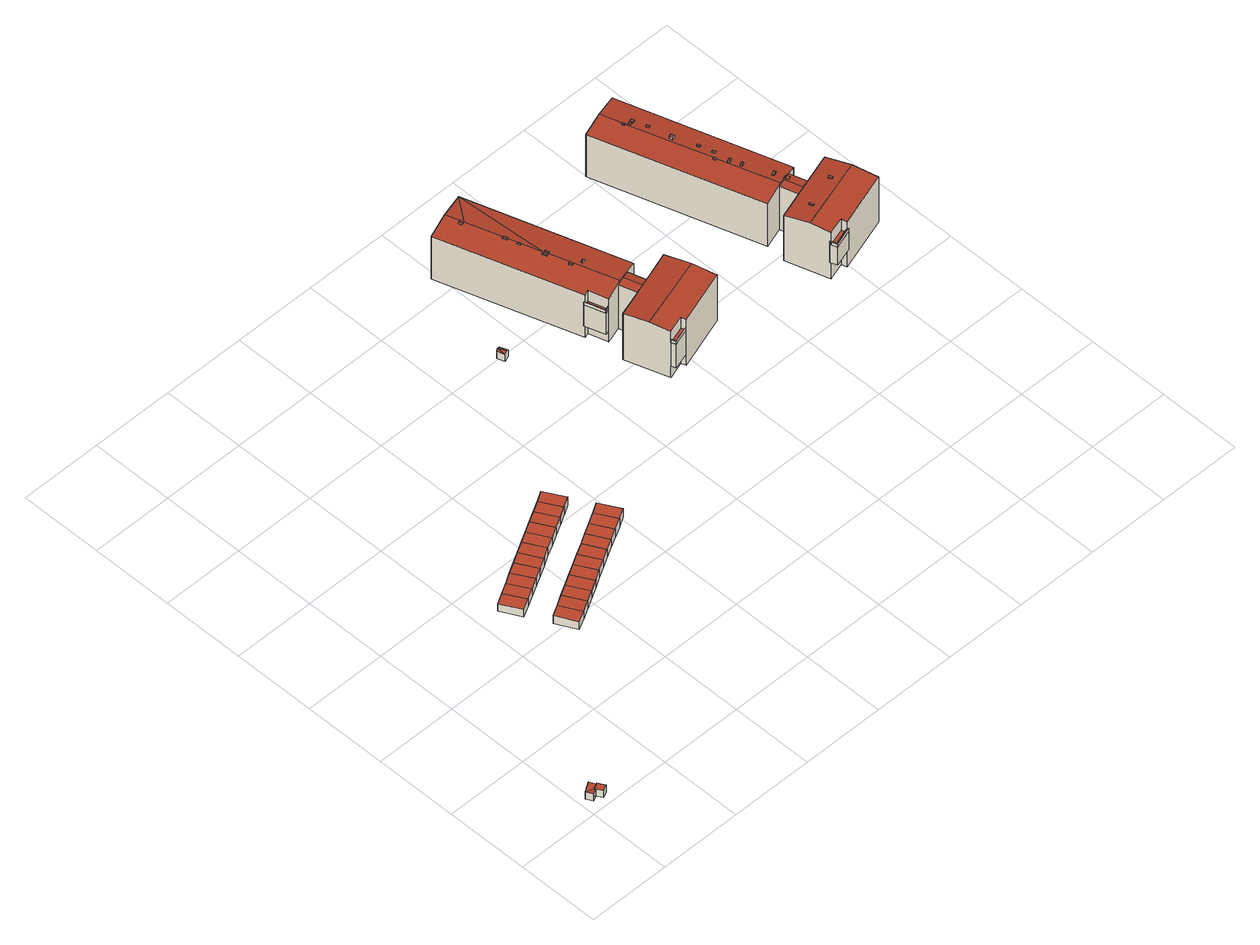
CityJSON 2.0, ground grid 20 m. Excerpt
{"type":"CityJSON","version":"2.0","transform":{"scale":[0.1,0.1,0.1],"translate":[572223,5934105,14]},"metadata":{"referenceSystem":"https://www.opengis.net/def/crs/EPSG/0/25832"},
"CityObjects":{
"building1":{"type":"Building","attributes":{"Grundfläche 2D":"4.871523","Grundhöhe NN":"16.090"},"geometry":[{"type":"Solid","lod":"3","boundaries":[[[[0,1,2,3,4]],[[0,4,5]],[[6,1,0,7]],[[8,9,4,3]],[[10,11,0,5]],[[9,10,5,4]],[[11,12,7,0]],[[12,13,6,7]],[[13,14,1,6]],[[14,15,2,1]],[[15,8,3,2]],[[10,9,8,15,14,13,12,11]]]],"semantics":{"surfaces":[{"type":"RoofSurface"},{"type":"WallSurface"},{"type":"GroundSurface"}],"values":[[0,0,0,1,1,1,1,1,1,1,1,2]]}}]},
"building2":{"type":"Building","attributes":{"Grundfläche 2D":"2.976945","Grundhöhe NN":"16.222"},"geometry":[{"type":"Solid","lod":"3","boundaries":[[[[16,17,18,19,20]],[[18,17,21,22]],[[19,18,22,23]],[[24,16,20,19,23,25]],[[17,16,24,21]],[[23,22,21,24,25]]]],"semantics":{"surfaces":[{"type":"RoofSurface"},{"type":"WallSurface"},{"type":"GroundSurface"}],"values":[[0,1,1,1,1,2]]}}]},
"building3":{"type":"Building","attributes":{"Grundfläche 2D":"15.807301","Grundhöhe NN":"15.978"},"geometry":[{"type":"Solid","lod":"3","boundaries":[[[[26,27,28,29]],[[30,31,29,28]],[[31,32,26,29]],[[32,33,27,26]],[[33,30,28,27]],[[33,32,31,30]]]],"semantics":{"surfaces":[{"type":"RoofSurface"},{"type":"WallSurface"},{"type":"GroundSurface"}],"values":[[0,1,1,1,1,2]]}}]},
"building4":{"type":"Building","attributes":{"Grundfläche 2D":"15.794116","Grundhöhe NN":"15.868"},"geometry":[{"type":"Solid","lod":"3","boundaries":[[[[34,35,36,37]],[[38,39,37,36]],[[39,40,34,37]],[[40,41,35,34]],[[41,38,36,35]],[[39,38,41,40]]]],"semantics":{"surfaces":[{"type":"RoofSurface"},{"type":"WallSurface"},{"type":"GroundSurface"}],"values":[[0,1,1,1,1,2]]}}]},
"building5":{"type":"Building","attributes":{"Grundfläche 2D":"15.878991","Grundhöhe NN":"15.963"},"geometry":[{"type":"Solid","lod":"3","boundaries":[[[[42,27,26,43]],[[32,44,43,26]],[[44,45,42,43]],[[45,33,27,42]],[[33,32,26,27]],[[33,45,44,32]]]],"semantics":{"surfaces":[{"type":"RoofSurface"},{"type":"WallSurface"},{"type":"GroundSurface"}],"values":[[0,1,1,1,1,2]]}}]},
"building6":{"type":"Building","attributes":{"Grundfläche 2D":"15.696627","Grundhöhe NN":"15.847"},"geometry":[{"type":"Solid","lod":"3","boundaries":[[[[46,47,34,37]],[[48,49,37,34]],[[49,50,46,37]],[[50,51,47,46]],[[51,48,34,47]],[[49,48,51,50]]]],"semantics":{"surfaces":[{"type":"RoofSurface"},{"type":"WallSurface"},{"type":"GroundSurface"}],"values":[[0,1,1,1,1,2]]}}]},
"building7":{"type":"Building","attributes":{"Grundfläche 2D":"15.743905","Grundhöhe NN":"15.937"},"geometry":[{"type":"Solid","lod":"3","boundaries":[[[[52,53,42,43]],[[54,55,43,42]],[[55,56,52,43]],[[56,57,53,52]],[[57,54,42,53]],[[57,56,55,54]]]],"semantics":{"surfaces":[{"type":"RoofSurface"},{"type":"WallSurface"},{"type":"GroundSurface"}],"values":[[0,1,1,1,1,2]]}}]},
"building8":{"type":"Building","attributes":{"Grundfläche 2D":"15.745372","Grundhöhe NN":"15.863"},"geometry":[{"type":"Solid","lod":"3","boundaries":[[[[58,59,47,46]],[[60,61,46,47]],[[61,62,58,46]],[[62,63,59,58]],[[63,60,47,59]],[[63,62,61,60]]]],"semantics":{"surfaces":[{"type":"RoofSurface"},{"type":"WallSurface"},{"type":"GroundSurface"}],"values":[[0,1,1,1,1,2]]}}]},
"building9":{"type":"Building","attributes":{"Grundfläche 2D":"15.731586","Grundhöhe NN":"15.902"},"geometry":[{"type":"Solid","lod":"3","boundaries":[[[[64,53,52,65]],[[56,66,65,52]],[[66,67,64,65]],[[67,57,53,64]],[[57,56,52,53]],[[57,67,66,56]]]],"semantics":{"surfaces":[{"type":"RoofSurface"},{"type":"WallSurface"},{"type":"GroundSurface"}],"values":[[0,1,1,1,1,2]]}}]},
"building10":{"type":"Building","attributes":{"Grundfläche 2D":"15.864813","Grundhöhe NN":"15.927"},"geometry":[{"type":"Solid","lod":"3","boundaries":[[[[68,59,58,69]],[[62,70,69,58]],[[70,71,68,69]],[[71,63,59,68]],[[63,62,58,59]],[[63,71,70,62]]]],"semantics":{"surfaces":[{"type":"RoofSurface"},{"type":"WallSurface"},{"type":"GroundSurface"}],"values":[[0,1,1,1,1,2]]}}]},
"building11":{"type":"Building","attributes":{"Grundfläche 2D":"15.743905","Grundhöhe NN":"15.870"},"geometry":[{"type":"Solid","lod":"3","boundaries":[[[[72,73,64,65]],[[67,66,65,64]],[[66,74,72,65]],[[74,75,73,72]],[[75,67,64,73]],[[75,74,66,67]]]],"semantics":{"surfaces":[{"type":"RoofSurface"},{"type":"WallSurface"},{"type":"GroundSurface"}],"values":[[0,1,1,1,1,2]]}}]},
"building12":{"type":"Building","attributes":{"Grundfläche 2D":"15.631032","Grundhöhe NN":"15.855"},"geometry":[{"type":"Solid","lod":"3","boundaries":[[[[76,77,68,69]],[[71,70,69,68]],[[70,78,76,69]],[[78,79,77,76]],[[79,71,68,77]],[[79,78,70,71]]]],"semantics":{"surfaces":[{"type":"RoofSurface"},{"type":"WallSurface"},{"type":"GroundSurface"}],"values":[[0,1,1,1,1,2]]}}]},
"building13":{"type":"Building","attributes":{"Grundfläche 2D":"16.020297","Grundhöhe NN":"15.840"},"geometry":[{"type":"Solid","lod":"3","boundaries":[[[[80,73,72,81]],[[82,83,81,72]],[[83,84,80,81]],[[84,85,73,80]],[[85,82,72,73]],[[85,84,83,82]]]],"semantics":{"surfaces":[{"type":"RoofSurface"},{"type":"WallSurface"},{"type":"GroundSurface"}],"values":[[0,1,1,1,1,2]]}}]},
"building14":{"type":"Building","attributes":{"Grundfläche 2D":"15.812701","Grundhöhe NN":"15.863"},"geometry":[{"type":"Solid","lod":"3","boundaries":[[[[86,77,76,87]],[[78,88,87,76]],[[88,89,86,87]],[[89,79,77,86]],[[79,78,76,77]],[[79,89,88,78]]]],"semantics":{"surfaces":[{"type":"RoofSurface"},{"type":"WallSurface"},{"type":"GroundSurface"}],"values":[[0,1,1,1,1,2]]}}]},
"building15":{"type":"Building","attributes":{"Grundfläche 2D":"15.706948","Grundhöhe NN":"15.842"},"geometry":[{"type":"Solid","lod":"3","boundaries":[[[[90,91,80,81]],[[84,83,81,80]],[[83,92,90,81]],[[92,93,91,90]],[[93,84,80,91]],[[93,92,83,84]]]],"semantics":{"surfaces":[{"type":"RoofSurface"},{"type":"WallSurface"},{"type":"GroundSurface"}],"values":[[0,1,1,1,1,2]]}}]},
"building16":{"type":"Building","attributes":{"Grundfläche 2D":"15.823259","Grundhöhe NN":"15.910"},"geometry":[{"type":"Solid","lod":"3","boundaries":[[[[94,95,86,87]],[[89,88,87,86]],[[88,96,94,87]],[[96,97,95,94]],[[97,89,86,95]],[[97,96,88,89]]]],"semantics":{"surfaces":[{"type":"RoofSurface"},{"type":"WallSurface"},{"type":"GroundSurface"}],"values":[[0,1,1,1,1,2]]}}]},
"building17":{"type":"Building","attributes":{"Grundfläche 2D":"15.857463","Grundhöhe NN":"15.849"},"geometry":[{"type":"Solid","lod":"3","boundaries":[[[[98,91,90,99]],[[92,100,99,90]],[[100,101,98,99]],[[101,93,91,98]],[[93,92,90,91]],[[93,101,100,92]]]],"semantics":{"surfaces":[{"type":"RoofSurface"},{"type":"WallSurface"},{"type":"GroundSurface"}],"values":[[0,1,1,1,1,2]]}}]},
"building18":{"type":"Building","attributes":{"Grundfläche 2D":"15.605242","Grundhöhe NN":"15.925"},"geometry":[{"type":"Solid","lod":"3","boundaries":[[[[102,95,94,103]],[[96,104,103,94]],[[104,105,102,103]],[[105,97,95,102]],[[97,96,94,95]],[[97,105,104,96]]]],"semantics":{"surfaces":[{"type":"RoofSurface"},{"type":"WallSurface"},{"type":"GroundSurface"}],"values":[[0,1,1,1,1,2]]}}]},
"building19":{"type":"Building","attributes":{"Grundfläche 2D":"15.674807","Grundhöhe NN":"15.824"},"geometry":[{"type":"Solid","lod":"3","boundaries":[[[[106,107,98,99]],[[101,100,99,98]],[[100,108,106,99]],[[108,109,107,106]],[[109,101,98,107]],[[109,108,100,101]]]],"semantics":{"surfaces":[{"type":"RoofSurface"},{"type":"WallSurface"},{"type":"GroundSurface"}],"values":[[0,1,1,1,1,2]]}}]},
"building20":{"type":"Building","attributes":{"Grundfläche 2D":"15.572854","Grundhöhe NN":"15.777"},"geometry":[{"type":"Solid","lod":"3","boundaries":[[[[110,111,102,103]],[[112,113,103,102]],[[113,114,110,103]],[[114,115,111,110]],[[115,112,102,111]],[[115,114,113,112]]]],"semantics":{"surfaces":[{"type":"RoofSurface"},{"type":"WallSurface"},{"type":"GroundSurface"}],"values":[[0,1,1,1,1,2]]}}]},
"building21":{"type":"Building","attributes":{"Grundfläche 2D":"15.753633","Grundhöhe NN":"15.778"},"geometry":[{"type":"Solid","lod":"3","boundaries":[[[[116,107,106,117]],[[108,118,117,106]],[[118,119,116,117]],[[119,109,107,116]],[[109,108,106,107]],[[109,119,118,108]]]],"semantics":{"surfaces":[{"type":"RoofSurface"},{"type":"WallSurface"},{"type":"GroundSurface"}],"values":[[0,1,1,1,1,2]]}}]},
"building22":{"type":"Building","attributes":{"Grundfläche 2D":"16.085917","Grundhöhe NN":"15.642"},"geometry":[{"type":"Solid","lod":"3","boundaries":[[[[120,111,110,121]],[[122,123,121,110]],[[123,124,120,121]],[[124,125,111,120]],[[125,122,110,111]],[[125,124,123,122]]]],"semantics":{"surfaces":[{"type":"RoofSurface"},{"type":"WallSurface"},{"type":"GroundSurface"}],"values":[[0,1,1,1,1,2]]}}]},
"building23":{"type":"Building","attributes":{"Grundfläche 2D":"15.578494","Grundhöhe NN":"15.746"},"geometry":[{"type":"Solid","lod":"3","boundaries":[[[[126,127,116,117]],[[128,129,117,116]],[[129,130,126,117]],[[130,131,127,126]],[[131,128,116,127]],[[131,130,129,128]]]],"semantics":{"surfaces":[{"type":"RoofSurface"},{"type":"WallSurface"},{"type":"GroundSurface"}],"values":[[0,1,1,1,1,2]]}}]},
"building24":{"type":"Building","attributes":{"Grundfläche 2D":"15.400763","Grundhöhe NN":"15.674"},"geometry":[{"type":"Solid","lod":"3","boundaries":[[[[132,133,120,121]],[[134,135,121,120]],[[135,136,132,121]],[[136,137,133,132]],[[137,134,120,133]],[[137,136,135,134]]]],"semantics":{"surfaces":[{"type":"RoofSurface"},{"type":"WallSurface"},{"type":"GroundSurface"}],"values":[[0,1,1,1,1,2]]}}]},
"building25":{"type":"Building","attributes":{"Grundfläche 2D":"2.625011","Grundhöhe NN":"15.250"},"geometry":[{"type":"Solid","lod":"3","boundaries":[[[[138,139,140,141]],[[139,142,140]],[[143,138,141,144]],[[139,138,143,145]],[[139,145,142]],[[144,141,140,146,147]],[[143,144,147,148]],[[142,145,143,148,149]],[[140,142,149,146]],[[147,146,149,148]]]],"semantics":{"surfaces":[{"type":"RoofSurface"},{"type":"WallSurface"},{"type":"GroundSurface"}],"values":[[0,0,0,0,0,1,1,1,1,2]]}}]},
"building26":{"type":"Building","attributes":{"Grundfläche 2D":"702.522278","Grundhöhe NN":"14.918"},"children":["building26-1","building26-2","building26-3","building26-4","building26-5","building26-6","building26-7","building26-8"],"geometry":[{"type":"Solid","lod":"3","boundaries":[[[[150,151,152,153,154]],[[155,154,153,156]],[[156,153,157,158,155]],[[159,160,151,150,154,155,158,157,161,162,163,164]],[[165,166,167,168,169,170]],[[171,172,173,174,175,176,177]],[[178,179,180,181,182]],[[183,184,185,179,178,186,187,188]],[[189,190,191,192,193]],[[194,190,189,195]],[[180,179,185,196,197]],[[189,193,198,199,182,181,180,197,200,195]],[[201,186,178,182,199,202,203,170]],[[186,201,170,169,168,188,187]],[[204,205,206,203,202,207]],[[208,184,183,188,168,167,166]],[[209,210,211,205,204,212]],[[184,208,166,210,209,196,185]],[[193,192,213,198]],[[194,195,200,214]],[[153,152,215,216]],[[161,157,153,216,217]],[[218,219,171,177,220,163,162,161,217,221]],[[220,177,176,164,163]],[[222,223,218,221]],[[224,160,159,164,176,175,174]],[[225,226,227,223,222,228]],[[191,190,194,214,215,152,151,160,224,174,226,225,213,192]],[[166,165,229,210]],[[165,170,203,229]],[[174,173,230,226]],[[172,171,219,231]],[[173,172,231,230]],[[225,228,222,221,217,216,215,214,200,197,196,209,212,204,207,202,199,198,213]],[[205,211,210,229,203,206]],[[218,223,227,226,230,231,219]]]],"semantics":{"surfaces":[{"type":"RoofSurface"},{"type":"WallSurface"},{"type":"GroundSurface"}],"values":[[0,0,0,0,0,0,0,0,0,0,1,1,1,1,1,1,1,1,1,1,1,1,1,1,1,1,1,1,1,1,1,1,1,2,2,2]]}}]},
"building26-1":{"type":"BuildingInstallation","parents":["building26"],"geometry":[{"type":"MultiSurface","lod":"3","boundaries":[[[232,233,234,235]],[[235,234,236,237]],[[237,238,232,235]],[[233,232,238,239]],[[239,236,234,233]]],"semantics":{"surfaces":[{"type":"RoofSurface"},{"type":"WallSurface"}],"values":[0,1,1,1,1]}}]},
"building26-2":{"type":"BuildingInstallation","parents":["building26"],"geometry":[{"type":"MultiSurface","lod":"3","boundaries":[[[240,241,242,243]],[[243,242,244,245]],[[245,246,240,243]],[[246,247,241,240]],[[242,241,247,244]]],"semantics":{"surfaces":[{"type":"RoofSurface"},{"type":"WallSurface"}],"values":[0,1,1,1,1]}}]},
"building26-3":{"type":"BuildingInstallation","parents":["building26"],"geometry":[{"type":"MultiSurface","lod":"3","boundaries":[[[248,249,154,250,251,252]],[[250,154,253]],[[253,254,251,250]],[[150,252,248,252,251,254]]],"semantics":{"surfaces":[{"type":"RoofSurface"},{"type":"WallSurface"}],"values":[0,1,1,1]}}]},
"building26-4":{"type":"BuildingInstallation","parents":["building26"],"geometry":[{"type":"MultiSurface","lod":"3","boundaries":[[[255,256,257,155,156]],[[258,256,255,158]],[[257,256,258,259]],[[257,259,155]]],"semantics":{"surfaces":[{"type":"RoofSurface"},{"type":"WallSurface"}],"values":[0,1,1,1]}}]},
"building26-5":{"type":"BuildingInstallation","parents":["building26"],"geometry":[{"type":"MultiSurface","lod":"3","boundaries":[[[260,261,262,263]],[[263,262,264,265]],[[265,266,260,263]],[[261,260,266,267]],[[267,264,262,261]]],"semantics":{"surfaces":[{"type":"RoofSurface"},{"type":"WallSurface"}],"values":[0,1,1,1,1]}}]},
"building26-6":{"type":"BuildingInstallation","parents":["building26"],"geometry":[{"type":"MultiSurface","lod":"3","boundaries":[[[268,269,270,271]],[[272,273,271,270]],[[268,271,273,274]],[[269,268,274,275]],[[275,272,270,269]]],"semantics":{"surfaces":[{"type":"RoofSurface"},{"type":"WallSurface"}],"values":[0,1,1,1,1]}}]},
"building26-7":{"type":"BuildingInstallation","parents":["building26"],"geometry":[{"type":"MultiSurface","lod":"3","boundaries":[[[201,276,208,277,278,279]],[[278,277,167,280]],[[279,278,280,169]],[[201,279,169,170]],[[276,201,170,165]],[[208,276,165,166]],[[277,208,166,167]]],"semantics":{"surfaces":[{"type":"RoofSurface"},{"type":"WallSurface"}],"values":[0,1,1,1,1,1,1]}}]},
"building26-8":{"type":"BuildingInstallation","parents":["building26"],"geometry":[{"type":"MultiSurface","lod":"3","boundaries":[[[281,282,224,283,284,220,285]],[[284,283,175,286]],[[220,284,286,177]],[[285,220,177,171]],[[281,285,171,172]],[[282,281,172,173]],[[224,282,173,174]],[[283,224,174,175]]],"semantics":{"surfaces":[{"type":"RoofSurface"},{"type":"WallSurface"}],"values":[0,1,1,1,1,1,1,1]}}]},
"building27":{"type":"Building","attributes":{"Grundfläche 2D":"685.048507","Grundhöhe NN":"15.129"},"children":["building27-1","building27-2","building27-3","building27-4","building27-5","building27-6","building27-7","building27-8","building27-9","building27-10","building27-11","building27-12","building27-13","building27-14","building27-15","building27-16"],"geometry":[{"type":"Solid","lod":"3","boundaries":[[[[287,288,289,290,291]],[[289,292,293,294,295,296,290]],[[297,298,299,300,301,302,303,304,305]],[[300,299,306,307,308,309,310,304,303,302,301]],[[311,312,313,314,315,316,317,318,319,320]],[[321,322,323,324,325]],[[307,325,324,323,326,327,308]],[[323,322,328,329,288,287,291,330,331,326]],[[332,333,313,312,334,292,289,288,329,335]],[[292,334,312,311,320,294,293]],[[336,337,338,332,335,339]],[[318,340,295,294,320,319]],[[341,337,336,342]],[[317,343,341,342,344,296,295,340,318]],[[330,291,290,296,344]],[[321,325,307,308,327,345,346,309,308,307,306,299,298,297,347,348]],[[310,309,346,349]],[[305,304,310,349,350]],[[297,305,350,347]],[[316,315,351,352]],[[317,316,352,343]],[[314,313,333,353]],[[315,314,353,351]],[[322,321,348,328]],[[327,326,331,345]],[[329,328,348,347,350,349,346,345,331,330,344,342,336,339,335]],[[332,338,337,341,343,352,351,353,333]]]],"semantics":{"surfaces":[{"type":"RoofSurface"},{"type":"WallSurface"},{"type":"GroundSurface"}],"values":[[0,0,0,0,0,0,0,1,1,1,1,1,1,1,1,1,1,1,1,1,1,1,1,1,1,2,2]]}}]},
"building27-1":{"type":"BuildingInstallation","parents":["building27"],"geometry":[{"type":"MultiSurface","lod":"3","boundaries":[[[354,355,356,357]],[[355,354,358,359]],[[357,356,360,361]],[[354,357,361,358]],[[356,355,359,360]]],"semantics":{"surfaces":[{"type":"RoofSurface"},{"type":"WallSurface"}],"values":[0,1,1,1,1]}}]},
"building27-2":{"type":"BuildingInstallation","parents":["building27"],"geometry":[{"type":"MultiSurface","lod":"3","boundaries":[[[362,363,364,365]],[[365,364,366,367]],[[362,365,367,368]],[[363,362,368,369]],[[364,363,369,366]]],"semantics":{"surfaces":[{"type":"RoofSurface"},{"type":"WallSurface"}],"values":[0,1,1,1,1]}}]},
"building27-3":{"type":"BuildingInstallation","parents":["building27"],"geometry":[{"type":"MultiSurface","lod":"3","boundaries":[[[370,371,372,373]],[[374,370,373,375]],[[376,371,370,374]],[[376,377,372,371]],[[373,372,377,375]]],"semantics":{"surfaces":[{"type":"RoofSurface"},{"type":"WallSurface"}],"values":[0,1,1,1,1]}}]},
"building27-4":{"type":"BuildingInstallation","parents":["building27"],"geometry":[{"type":"MultiSurface","lod":"3","boundaries":[[[378,379,380,381]],[[381,380,382,383]],[[378,381,383,384]],[[379,378,384,385]],[[380,379,385,382]]],"semantics":{"surfaces":[{"type":"RoofSurface"},{"type":"WallSurface"}],"values":[0,1,1,1,1]}}]},
"building27-5":{"type":"BuildingInstallation","parents":["building27"],"geometry":[{"type":"MultiSurface","lod":"3","boundaries":[[[386,387,388,389]],[[389,388,390,391]],[[386,389,391,392]],[[387,386,392,393]],[[388,387,393,390]]],"semantics":{"surfaces":[{"type":"RoofSurface"},{"type":"WallSurface"}],"values":[0,1,1,1,1]}}]},
"building27-6":{"type":"BuildingInstallation","parents":["building27"],"geometry":[{"type":"MultiSurface","lod":"3","boundaries":[[[394,395,396,397]],[[397,396,398,399]],[[394,397,399,400]],[[395,394,400,401]],[[396,395,401,398]]],"semantics":{"surfaces":[{"type":"RoofSurface"},{"type":"WallSurface"}],"values":[0,1,1,1,1]}}]},
"building27-7":{"type":"BuildingInstallation","parents":["building27"],"geometry":[{"type":"MultiSurface","lod":"3","boundaries":[[[402,403,404,405]],[[406,407,405,404]],[[402,405,407,408]],[[403,402,408,409]],[[409,406,404,403]]],"semantics":{"surfaces":[{"type":"RoofSurface"},{"type":"WallSurface"}],"values":[0,1,1,1,1]}}]},
"building27-8":{"type":"BuildingInstallation","parents":["building27"],"geometry":[{"type":"MultiSurface","lod":"3","boundaries":[[[410,411,412,413,414]],[[412,411,415,302]],[[302,416,413,412]],[[416,417,414,413]],[[411,410,414,417,418,415]]],"semantics":{"surfaces":[{"type":"RoofSurface"},{"type":"WallSurface"}],"values":[0,1,1,1,1]}}]},
"building27-9":{"type":"BuildingInstallation","parents":["building27"],"geometry":[{"type":"MultiSurface","lod":"3","boundaries":[[[419,420,421,422]],[[423,424,419,422]],[[422,421,425,423]],[[420,419,424,426]],[[426,425,421,420]]],"semantics":{"surfaces":[{"type":"RoofSurface"},{"type":"WallSurface"}],"values":[0,1,1,1,1]}}]},
"building27-10":{"type":"BuildingInstallation","parents":["building27"],"geometry":[{"type":"MultiSurface","lod":"3","boundaries":[[[427,428,429,430]],[[430,429,431,432]],[[432,433,427,430]],[[433,434,428,427]],[[429,428,434,431]]],"semantics":{"surfaces":[{"type":"RoofSurface"},{"type":"WallSurface"}],"values":[0,1,1,1,1]}}]},
"building27-11":{"type":"BuildingInstallation","parents":["building27"],"geometry":[{"type":"MultiSurface","lod":"3","boundaries":[[[435,436,437,438]],[[438,437,439,440]],[[435,438,440,441]],[[436,435,441,442]],[[437,436,442,439]]],"semantics":{"surfaces":[{"type":"RoofSurface"},{"type":"WallSurface"}],"values":[0,1,1,1,1]}}]},
"building27-12":{"type":"BuildingInstallation","parents":["building27"],"geometry":[{"type":"MultiSurface","lod":"3","boundaries":[[[443,444,445,446]],[[443,446,447,448]],[[446,445,449,447]],[[444,443,448,450]],[[445,444,450,449]]],"semantics":{"surfaces":[{"type":"RoofSurface"},{"type":"WallSurface"}],"values":[0,1,1,1,1]}}]},
"building27-13":{"type":"BuildingInstallation","parents":["building27"],"geometry":[{"type":"MultiSurface","lod":"3","boundaries":[[[451,452,453,454,455,456]],[[454,453,457,458]],[[300,456,455,454,458,459]],[[451,456,300,301]],[[452,451,301,460]],[[453,452,460,457]]],"semantics":{"surfaces":[{"type":"RoofSurface"},{"type":"WallSurface"}],"values":[0,1,1,1,1,1]}}]},
"building27-14":{"type":"BuildingInstallation","parents":["building27"],"geometry":[{"type":"MultiSurface","lod":"3","boundaries":[[[461,462,463,464]],[[308,465,464,463]],[[461,464,465,466]],[[466,307,462,461]]],"semantics":{"surfaces":[{"type":"RoofSurface"},{"type":"WallSurface"}],"values":[0,1,1,1]}}]},
"building27-15":{"type":"BuildingInstallation","parents":["building27"],"geometry":[{"type":"MultiSurface","lod":"3","boundaries":[[[467,468,469,470,340,471,472,473,334,474]],[[472,471,319,475]],[[473,472,475,311]],[[334,473,311,312]],[[474,334,312,313]],[[467,474,313,314]],[[468,467,314,315]],[[469,468,315,316]],[[470,469,316,317]],[[340,470,317,318]],[[471,340,318,319]]],"semantics":{"surfaces":[{"type":"RoofSurface"},{"type":"WallSurface"}],"values":[0,1,1,1,1,1,1,1,1,1,1]}}]},
"building27-16":{"type":"BuildingInstallation","parents":["building27"],"geometry":[{"type":"MultiSurface","lod":"3","boundaries":[[[462,476,477,478,479,463]],[[480,481,482,478,477,476,462,307]],[[482,483,479,478]],[[308,463,479,483]]],"semantics":{"surfaces":[{"type":"RoofSurface"},{"type":"WallSurface"}],"values":[0,1,1,1]}}]}
},
"vertices":[
[29,28,41],[10,34,42],[19,18,42],[30,24,41],[29,26,41],[30,27,41],[34,49,41],[42,35,41],[30,24,21],[29,26,21],[30,27,21],[29,28,21],[42,35,21],[34,49,21],[10,34,21],[19,18,21],
[29,26,43],[39,10,43],[52,17,43],[43,34,43],[30,27,43],[39,10,22],[52,17,22],[43,34,22],[29,26,22],[30,27,22],
[296,481,42],[269,529,42],[244,515,42],[270,467,42],[244,515,20],[270,467,20],[296,481,20],[269,529,20],
[324,428,43],[299,414,43],[325,366,42],[351,380,42],[325,366,19],[351,380,19],[324,428,19],[299,414,19],
[294,543,42],[321,495,42],[321,495,20],[294,543,20],
[376,394,42],[349,442,43],[324,428,18],[351,380,18],[376,394,18],[349,442,18],
[346,509,42],[319,557,42],[294,543,19],[321,495,19],[346,509,19],[319,557,19],
[401,408,42],[374,456,43],[349,442,19],[376,394,19],[401,408,19],[374,456,19],
[344,571,42],[371,522,42],[371,522,19],[344,571,19],
[399,470,43],[426,422,42],[426,422,19],[399,470,19],
[395,536,42],[369,585,42],[395,536,19],[369,585,19],
[451,436,42],[424,484,43],[451,436,19],[424,484,19],
[394,599,42],[421,551,42],[395,536,18],[421,551,18],[394,599,18],[369,585,18],
[449,498,43],[476,450,42],[476,450,19],[449,498,19],
[446,564,42],[419,613,42],[446,564,18],[419,613,18],
[501,464,42],[475,512,43],[501,464,19],[475,512,19],
[444,627,42],[471,578,42],[471,578,18],[444,627,18],
[499,526,43],[526,478,42],[526,478,19],[499,526,19],
[496,592,42],[469,640,42],[496,592,18],[469,640,18],
[551,492,42],[524,540,43],[499,526,18],[526,478,18],[551,492,18],[524,540,18],
[494,654,42],[521,606,42],[521,606,18],[494,654,18],
[550,554,43],[577,506,42],[551,492,16],[577,506,16],[550,554,16],[524,540,16],
[545,620,42],[518,668,42],[494,654,17],[521,606,17],[545,620,17],[518,668,17],
[601,520,42],[574,568,43],[550,554,17],[577,506,17],[601,520,17],[574,568,17],
[740,988,35],[733,1005,35],[734,985,32],[741,988,35],[727,1003,32],[739,1008,32],[747,990,32],[732,1006,35],[734,985,12],[747,990,12],[739,1008,12],[727,1003,12],
[916,1046,141],[966,894,141],[1022,912,134],[902,1285,134],[912,1056,141],[857,1225,141],[858,1226,141],[844,1266,141],[854,1234,141],[918,880,135],[918,879,135],[788,1248,134],[892,922,134],[893,920,134],[904,924,136],[942,712,113],[983,725,113],[983,726,113],[979,737,113],[939,724,113],[938,724,113],[892,922,105],[891,922,105],[907,875,105],[918,879,105],[918,880,105],[904,924,105],[893,920,105],[923,769,150],[1093,822,150],[1074,881,144],[990,853,144],[905,826,144],[983,726,144],[983,725,143],[1111,767,144],[938,724,145],[939,724,145],[979,737,145],[990,853,140],[977,897,140],[966,894,138],[957,891,137],[971,847,137],[995,903,137],[1008,859,137],[1111,767,9],[1074,881,9],[971,847,9],[905,826,9],[1008,859,9],[938,724,122],[938,724,9],[938,724,43],[979,737,9],[979,737,43],[939,724,43],[939,724,9],[983,725,122],[983,725,9],[983,725,43],[983,726,43],[983,726,9],[957,891,9],[995,903,9],[1022,912,9],[902,1285,9],[788,1248,9],[893,920,43],[892,922,43],[893,920,114],[893,920,9],[904,924,9],[904,924,43],[918,879,114],[918,879,9],[918,879,43],[918,880,43],[918,880,9],[942,712,43],[907,875,43],[891,922,43],
[952,986,144],[946,984,144],[947,981,144],[954,983,144],[947,981,140],[954,983,139],[952,986,139],[946,984,140],
[883,1131,144],[887,1132,144],[884,1141,144],[880,1140,144],[884,1141,141],[880,1140,141],[883,1131,141],[887,1132,141],
[921,1048,141],[918,1058,141],[906,1055,141],[909,1044,141],[919,1047,141],[906,1055,140],[909,1044,140],
[855,1234,141],[846,1231,141],[848,1223,141],[846,1231,140],[848,1223,140],
[931,992,144],[929,999,144],[925,998,144],[927,991,144],[925,998,140],[927,991,140],[931,992,141],[929,999,141],
[893,1110,144],[890,1109,144],[892,1102,144],[895,1103,144],[892,1102,141],[895,1103,141],[893,1110,141],[890,1109,141],
[942,712,122],[983,726,122],[943,713,122],[939,724,122],[943,713,113],
[891,922,114],[907,875,114],[918,880,114],[907,876,114],[892,922,114],[907,876,105],
[1402,814,144],[1318,787,144],[1336,731,151],[1505,784,151],[1486,841,144],[1350,685,146],[1351,686,146],[1391,698,146],[1395,686,144],[1524,727,144],[1322,836,136],[1370,852,142],[1376,854,142],[1332,990,142],[1330,997,142],[1269,1184,142],[1267,1191,142],[1251,1240,142],[1198,1224,136],[1388,858,141],[1393,859,140],[1400,861,139],[1428,870,136],[1304,1257,136],[1351,686,113],[1350,685,113],[1349,688,113],[1347,687,113],[1353,670,113],[1398,685,113],[1398,687,113],[1395,686,113],[1394,687,113],[1391,698,113],[1370,852,138],[1384,808,138],[1402,814,140],[1391,850,140],[1388,858,140],[1421,820,138],[1408,864,138],[1384,808,11],[1318,787,11],[1486,841,11],[1421,820,11],[1350,685,61],[1349,688,61],[1350,685,122],[1350,685,11],[1391,698,11],[1391,698,61],[1351,686,61],[1351,686,11],[1395,686,122],[1395,686,61],[1395,686,11],[1398,687,61],[1524,727,11],[1408,864,11],[1428,870,11],[1322,836,11],[1370,852,11],[1304,1257,11],[1198,1224,11],[1353,670,61],[1398,685,61],[1347,687,61],
[1452,785,151],[1456,786,151],[1453,796,151],[1449,794,151],[1452,785,149],[1456,786,149],[1453,796,148],[1449,794,148],
[1378,761,151],[1375,771,151],[1371,770,151],[1374,760,151],[1371,770,148],[1374,760,149],[1378,761,149],[1375,771,148],
[1349,972,146],[1342,969,146],[1343,965,146],[1351,968,146],[1349,972,141],[1351,968,141],[1342,969,142],[1343,965,142],
[1311,1098,147],[1304,1096,147],[1306,1088,147],[1314,1090,147],[1306,1088,142],[1314,1090,141],[1311,1098,141],[1304,1096,142],
[1345,1005,143],[1343,1012,143],[1338,1010,143],[1340,1004,143],[1338,1010,141],[1340,1004,141],[1345,1005,140],[1343,1012,140],
[1283,1176,142],[1289,1178,142],[1287,1186,142],[1281,1184,142],[1287,1186,140],[1281,1184,141],[1283,1176,141],[1289,1178,140],
[1360,947,146],[1352,944,146],[1354,940,146],[1361,943,146],[1354,940,142],[1361,943,141],[1360,947,141],[1352,944,142],
[1264,1187,144],[1265,1183,144],[1269,1184,144],[1267,1190,144],[1263,1189,144],[1265,1183,142],[1267,1190,142],[1263,1189,142],[1264,1187,142],
[1389,887,143],[1379,883,143],[1381,878,143],[1391,882,143],[1391,882,140],[1389,887,140],[1381,878,141],[1379,883,141],
[1281,1177,143],[1279,1183,143],[1273,1180,143],[1275,1175,143],[1273,1180,142],[1275,1175,142],[1281,1177,141],[1279,1183,141],
[1333,1044,143],[1328,1043,143],[1330,1036,143],[1335,1038,143],[1330,1036,141],[1335,1038,140],[1333,1044,140],[1328,1043,141],
[1300,1146,143],[1298,1153,143],[1293,1151,143],[1295,1145,143],[1295,1145,141],[1300,1146,140],[1293,1151,141],[1298,1153,140],
[1330,997,144],[1330,996,144],[1326,995,144],[1327,989,144],[1330,990,144],[1332,990,144],[1326,995,142],[1327,989,142],[1330,990,142],[1330,996,142],
[1392,861,141],[1393,859,141],[1400,861,141],[1400,863,141],[1400,863,139],[1392,861,140],
[1347,687,122],[1353,670,122],[1398,685,122],[1398,687,122],[1394,687,122],[1355,674,122],[1351,686,122],[1349,688,122],[1355,674,113],
[1394,854,141],[1395,853,141],[1395,851,141],[1403,854,141],[1394,854,140],[1395,853,140],[1395,851,140],[1403,854,139]
]}
